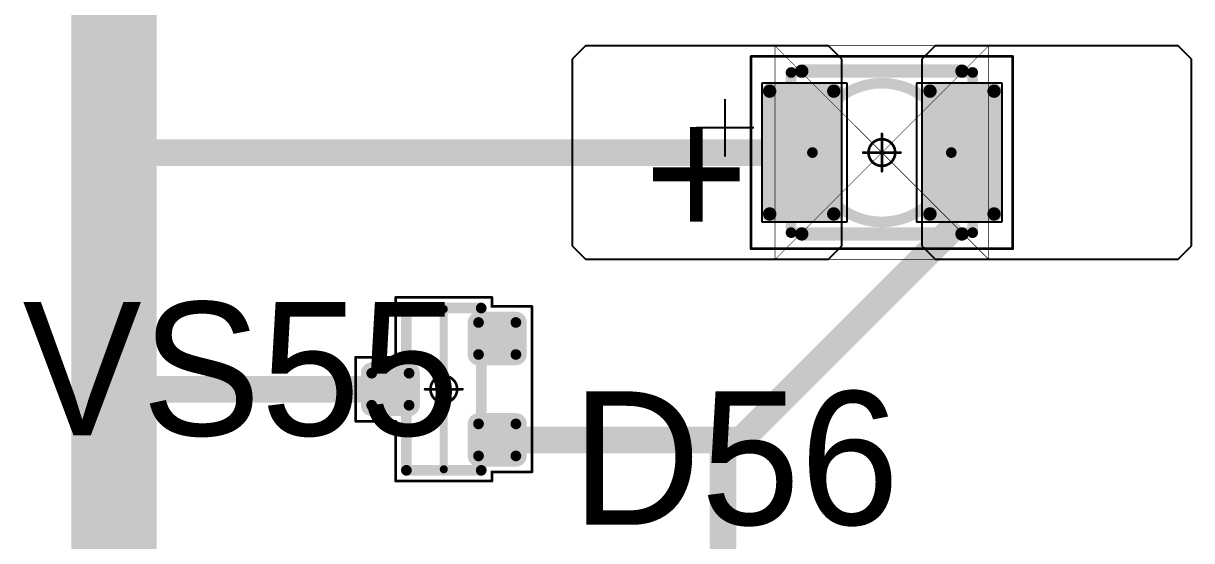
# Model space of a CAD drawing. Header units: millimetres. Extents: x 0 to 273, y 0 to 149.
# Drawn here: x 186.93 to 208.8, y 64.73 to 74.42 of the extents above; entities that cross this region are included whole.
import ezdxf

# ---------------------------------------------------------------- set-up
doc = ezdxf.new("R2010")
doc.units = ezdxf.units.MM
for name, color, linetype in [('Mechanical13', 56, 'Continuous'), ('Mechanical15', 56, 'Continuous'), ('Mechanical2', 216, 'Continuous'), ('TopLayer', 1, 'Continuous'), ('TopOverlay', 2, 'Continuous'), ('TopPaste', 8, 'Continuous'), ('TopSolder', 216, 'Continuous')]:
    doc.layers.add(name, color=color, linetype=linetype)

# ---------------------------------------------------------------- blocks, each defined once
blk = doc.blocks.new('SOT23_15')
at = {"layer": 'Mechanical13', "const_width": 0.2}
for points in [[(-0.7, 1.52), (-0.7, -1.52)], [(0.7, 1.52), (-0.7, 1.52)], [(0.7, 1.52), (0.7, -1.52)], [(0.7, -1.52), (-0.7, -1.52)]]:
    blk.add_lwpolyline(points, dxfattribs=at)
at = {"layer": 'Mechanical13', "const_width": 0.1}
for points in [[(-0.75, 1.52, 1), (-0.65, 1.52, 1)], [(-0.75, 1.52, 1), (-0.65, 1.52, 1)], [(0.65, 1.52, 1), (0.75, 1.52, 1)], [(0.65, 1.52, 1), (0.75, 1.52, 1)], [(-0.75, -1.52, 1), (-0.65, -1.52, 1)], [(-0.75, -1.52, 1), (-0.65, -1.52, 1)], [(0.65, -1.52, 1), (0.75, -1.52, 1)], [(0.65, -1.52, 1), (0.75, -1.52, 1)]]:
    blk.add_lwpolyline(points, format="xyb", close=True, dxfattribs=at)
at = {"layer": 'Mechanical15', "const_width": 0.05}
for points in [[(-0.9, 1.55), (-1.65, 1.55)], [(-1.65, 1.55), (-1.65, -1.55)], [(0.9, 1.72), (-0.9, 1.72)], [(-0.9, 1.72), (-0.9, 1.55)], [(0.9, 1.72), (0.9, 0.6)], [(1.65, 0.6), (0.9, 0.6)], [(1.65, 0.6), (1.65, -0.6)], [(0, 0.35), (0, -0.35)], [(0.35, 0), (-0.35, 0)], [(0.9, -0.6), (0.9, -1.72)], [(1.65, -0.6), (0.9, -0.6)], [(-0.9, -1.55), (-1.65, -1.55)], [(-0.9, -1.55), (-0.9, -1.72)], [(0.9, -1.72), (-0.9, -1.72)]]:
    blk.add_lwpolyline(points, dxfattribs=at)
at = {"layer": 'Mechanical15'}
for points, const_width in [([(-1.662, 1.55, 1), (-1.637, 1.55, 1)], 0.025), ([(-1.662, 1.55, 1), (-1.637, 1.55, 1)], 0.025), ([(-0.913, 1.72, 1), (-0.888, 1.72, 1)], 0.025), ([(-0.913, 1.72, 1), (-0.888, 1.72, 1)], 0.025), ([(-0.913, 1.55, 1), (-0.888, 1.55, 1)], 0.025), ([(-0.913, 1.55, 1), (-0.888, 1.55, 1)], 0.025), ([(0.888, 1.72, 1), (0.913, 1.72, 1)], 0.025), ([(0.888, 1.72, 1), (0.913, 1.72, 1)], 0.025), ([(0.888, 0.6, 1), (0.913, 0.6, 1)], 0.025), ([(0.888, 0.6, 1), (0.913, 0.6, 1)], 0.025), ([(1.637, 0.6, 1), (1.662, 0.6, 1)], 0.025), ([(1.637, 0.6, 1), (1.662, 0.6, 1)], 0.025), ([(0.25, 0, 1), (-0.25, 0, 1)], 0.05), ([(-0.012, 0.35, 1), (0.012, 0.35, 1)], 0.025), ([(-0.362, 0, 1), (-0.337, 0, 1)], 0.025), ([(-0.262, 0, 1), (-0.238, 0, 1)], 0.025), ([(0.238, 0, 1), (0.262, 0, 1)], 0.025), ([(0.337, 0, 1), (0.362, 0, 1)], 0.025), ([(-0.012, -0.35, 1), (0.012, -0.35, 1)], 0.025), ([(0.888, -0.6, 1), (0.913, -0.6, 1)], 0.025), ([(0.888, -0.6, 1), (0.913, -0.6, 1)], 0.025), ([(1.637, -0.6, 1), (1.662, -0.6, 1)], 0.025), ([(1.637, -0.6, 1), (1.662, -0.6, 1)], 0.025), ([(-1.662, -1.55, 1), (-1.637, -1.55, 1)], 0.025), ([(-1.662, -1.55, 1), (-1.637, -1.55, 1)], 0.025), ([(-0.913, -1.55, 1), (-0.888, -1.55, 1)], 0.025), ([(-0.913, -1.55, 1), (-0.888, -1.55, 1)], 0.025), ([(-0.913, -1.72, 1), (-0.888, -1.72, 1)], 0.025), ([(-0.913, -1.72, 1), (-0.888, -1.72, 1)], 0.025), ([(0.888, -1.72, 1), (0.913, -1.72, 1)], 0.025), ([(0.888, -1.72, 1), (0.913, -1.72, 1)], 0.025)]:
    blk.add_lwpolyline(points, format="xyb", close=True, dxfattribs=dict(at, const_width=const_width))
at = {"layer": 'TopLayer', "const_width": 0.1}
for points in [[(-1.4, 1.25, 1), (-1.3, 1.25, 1)], [(-0.7, 1.25, 1), (-0.6, 1.25, 1)], [(-1.4, 0.65, 1), (-1.3, 0.65, 1)], [(-0.7, 0.65, 1), (-0.6, 0.65, 1)], [(0.6, 0.3, 1), (0.7, 0.3, 1)], [(1.3, 0.3, 1), (1.4, 0.3, 1)], [(0.6, -0.3, 1), (0.7, -0.3, 1)], [(1.3, -0.3, 1), (1.4, -0.3, 1)], [(-1.4, -0.65, 1), (-1.3, -0.65, 1)], [(-0.7, -0.65, 1), (-0.6, -0.65, 1)], [(-1.4, -1.25, 1), (-1.3, -1.25, 1)], [(-0.7, -1.25, 1), (-0.6, -1.25, 1)]]:
    blk.add_lwpolyline(points, format="xyb", close=True, dxfattribs=at)
at = {"layer": 'TopLayer'}
for points in [[(-1.35, 1.35), (-1.35, 0.55), (-0.65, 1.35), (-0.65, 0.55)], [(-1.45, 1.25), (-1.45, 0.65), (-0.55, 1.25), (-0.55, 0.65)], [(0.55, 0.3), (0.55, -0.3), (1.45, 0.3), (1.45, -0.3)], [(0.65, 0.4), (0.65, -0.4), (1.35, 0.4), (1.35, -0.4)], [(-1.45, -0.65), (-1.45, -1.25), (-0.55, -0.65), (-0.55, -1.25)], [(-1.35, -0.55), (-1.35, -1.35), (-0.65, -0.55), (-0.65, -1.35)]]:
    blk.add_solid(points, dxfattribs=at)
at = {"layer": 'TopOverlay', "const_width": 0.15}
blk.add_lwpolyline([(0, 1.5), (0, -1.5)], dxfattribs=at)
at = {"layer": 'TopOverlay', "const_width": 0.075}
for points in [[(-0.038, 1.5, 1), (0.038, 1.5, 1)], [(-0.038, -1.5, 1), (0.038, -1.5, 1)]]:
    blk.add_lwpolyline(points, format="xyb", close=True, dxfattribs=at)
at = {"layer": 'TopPaste', "const_width": 0.075}
for points in [[(-1.387, 1.25, 1), (-1.313, 1.25, 1)], [(-0.687, 1.25, 1), (-0.613, 1.25, 1)], [(-1.387, 0.65, 1), (-1.313, 0.65, 1)], [(-0.687, 0.65, 1), (-0.613, 0.65, 1)], [(0.613, 0.3, 1), (0.687, 0.3, 1)], [(1.313, 0.3, 1), (1.387, 0.3, 1)], [(0.613, -0.3, 1), (0.687, -0.3, 1)], [(1.313, -0.3, 1), (1.387, -0.3, 1)], [(-1.387, -0.65, 1), (-1.313, -0.65, 1)], [(-0.687, -0.65, 1), (-0.613, -0.65, 1)], [(-1.387, -1.25, 1), (-1.313, -1.25, 1)], [(-0.687, -1.25, 1), (-0.613, -1.25, 1)]]:
    blk.add_lwpolyline(points, format="xyb", close=True, dxfattribs=at)
at = {"layer": 'TopPaste'}
for points in [[(-1.35, 1.325), (-1.35, 0.575), (-0.65, 1.325), (-0.65, 0.575)], [(-1.425, 1.25), (-1.425, 0.65), (-0.575, 1.25), (-0.575, 0.65)], [(0.575, 0.3), (0.575, -0.3), (1.425, 0.3), (1.425, -0.3)], [(0.65, 0.375), (0.65, -0.375), (1.35, 0.375), (1.35, -0.375)], [(-1.425, -0.65), (-1.425, -1.25), (-0.575, -0.65), (-0.575, -1.25)], [(-1.35, -0.575), (-1.35, -1.325), (-0.65, -0.575), (-0.65, -1.325)]]:
    blk.add_solid(points, dxfattribs=at)
at = {"layer": 'TopSolder', "const_width": 0.202}
for points in [[(-1.451, 1.25, 1), (-1.249, 1.25, 1)], [(-0.751, 1.25, 1), (-0.549, 1.25, 1)], [(-1.451, 0.65, 1), (-1.249, 0.65, 1)], [(-0.751, 0.65, 1), (-0.549, 0.65, 1)], [(0.549, 0.3, 1), (0.751, 0.3, 1)], [(1.249, 0.3, 1), (1.451, 0.3, 1)], [(0.549, -0.3, 1), (0.751, -0.3, 1)], [(1.249, -0.3, 1), (1.451, -0.3, 1)], [(-1.451, -0.65, 1), (-1.249, -0.65, 1)], [(-0.751, -0.65, 1), (-0.549, -0.65, 1)], [(-1.451, -1.25, 1), (-1.249, -1.25, 1)], [(-0.751, -1.25, 1), (-0.549, -1.25, 1)]]:
    blk.add_lwpolyline(points, format="xyb", close=True, dxfattribs=at)
at = {"layer": 'TopSolder'}
for points in [[(-1.35, 1.452), (-1.35, 0.448), (-0.65, 1.452), (-0.65, 0.448)], [(-1.552, 1.25), (-1.552, 0.65), (-0.448, 1.25), (-0.448, 0.65)], [(0.65, 0.502), (0.65, -0.502), (1.35, 0.502), (1.35, -0.502)], [(0.448, 0.3), (0.448, -0.3), (1.552, 0.3), (1.552, -0.3)], [(-1.552, -0.65), (-1.552, -1.25), (-0.448, -0.65), (-0.448, -1.25)], [(-1.35, -0.448), (-1.35, -1.452), (-0.65, -0.448), (-0.65, -1.452)]]:
    blk.add_solid(points, dxfattribs=at)
blk = doc.blocks.new('T66G_100')
at = {"layer": 'Mechanical13'}
for p, q in [((2.936, 0.071), (2.936, -1)), ((2.4, -0.464), (3.471, -0.464))]:
    blk.add_line(p, q, dxfattribs=at)
at = {"layer": 'Mechanical13', "const_width": 0.2}
for points in [[(1.7, 1.5), (-1.7, 1.5)], [(-1.7, 1.5), (-1.7, -1.5)], [(1.7, 1.5), (1.7, -1.5)], [(1.7, -1.5), (-1.7, -1.5)]]:
    blk.add_lwpolyline(points, dxfattribs=at)
at = {"layer": 'Mechanical13'}
for points, const_width in [([(-1.75, 1.5, 1), (-1.65, 1.5, 1)], 0.1), ([(-1.75, 1.5, 1), (-1.65, 1.5, 1)], 0.1), ([(1.65, 1.5, 1), (1.75, 1.5, 1)], 0.1), ([(1.65, 1.5, 1), (1.75, 1.5, 1)], 0.1), ([(1.3, 0, 1), (-1.3, 0, 1)], 0.2), ([(-1.35, 0, 1), (-1.25, 0, 1)], 0.1), ([(1.25, 0, 1), (1.35, 0, 1)], 0.1), ([(-1.75, -1.5, 1), (-1.65, -1.5, 1)], 0.1), ([(-1.75, -1.5, 1), (-1.65, -1.5, 1)], 0.1), ([(1.65, -1.5, 1), (1.75, -1.5, 1)], 0.1), ([(1.65, -1.5, 1), (1.75, -1.5, 1)], 0.1)]:
    blk.add_lwpolyline(points, format="xyb", close=True, dxfattribs=dict(at, const_width=const_width))
at = {"layer": 'Mechanical15', "const_width": 0.05}
for points in [[(-2.45, 1.8), (-2.45, -1.8)], [(2.45, 1.8), (-2.45, 1.8)], [(2.45, 1.8), (2.45, -1.8)], [(0, 0.35), (0, -0.35)], [(0.35, 0), (-0.35, 0)], [(2.45, -1.8), (-2.45, -1.8)]]:
    blk.add_lwpolyline(points, dxfattribs=at)
at = {"layer": 'Mechanical15'}
for points, const_width in [([(-2.462, 1.8, 1), (-2.438, 1.8, 1)], 0.025), ([(-2.462, 1.8, 1), (-2.438, 1.8, 1)], 0.025), ([(2.438, 1.8, 1), (2.462, 1.8, 1)], 0.025), ([(2.438, 1.8, 1), (2.462, 1.8, 1)], 0.025), ([(0.25, 0, 1), (-0.25, 0, 1)], 0.05), ([(-0.012, 0.35, 1), (0.012, 0.35, 1)], 0.025), ([(-0.362, 0, 1), (-0.337, 0, 1)], 0.025), ([(-0.262, 0, 1), (-0.238, 0, 1)], 0.025), ([(0.238, 0, 1), (0.262, 0, 1)], 0.025), ([(0.337, 0, 1), (0.362, 0, 1)], 0.025), ([(-0.012, -0.35, 1), (0.012, -0.35, 1)], 0.025), ([(-2.462, -1.8, 1), (-2.438, -1.8, 1)], 0.025), ([(-2.462, -1.8, 1), (-2.438, -1.8, 1)], 0.025), ([(2.438, -1.8, 1), (2.462, -1.8, 1)], 0.025), ([(2.438, -1.8, 1), (2.462, -1.8, 1)], 0.025)]:
    blk.add_lwpolyline(points, format="xyb", close=True, dxfattribs=dict(at, const_width=const_width))
at = {"layer": 'TopLayer'}
for p, q in [((-5.55, 2), (-5.8, 1.75)), ((-1, 2), (-5.55, 2)), ((-0.75, 1.75), (-1, 2)), ((1, 2), (0.75, 1.75)), ((5.55, 2), (1, 2)), ((5.8, 1.75), (5.55, 2)), ((-5.8, 1.75), (-5.8, -1.75)), ((-0.75, -1.75), (-0.75, 1.75)), ((0.75, 1.75), (0.75, -1.75)), ((5.8, -1.75), (5.8, 1.75)), ((-5.8, -1.75), (-5.55, -2)), ((-1, -2), (-0.75, -1.75)), ((0.75, -1.75), (1, -2)), ((5.55, -2), (5.8, -1.75)), ((-5.55, -2), (-1, -2)), ((1, -2), (5.55, -2))]:
    blk.add_line(p, q, dxfattribs=at)
at = {"layer": 'TopLayer', "const_width": 0.15}
for points in [[(-2.175, 1.15, 1), (-2.025, 1.15, 1)], [(-0.975, 1.15, 1), (-0.825, 1.15, 1)], [(0.825, 1.15, 1), (0.975, 1.15, 1)], [(2.025, 1.15, 1), (2.175, 1.15, 1)], [(-2.175, -1.15, 1), (-2.025, -1.15, 1)], [(-0.975, -1.15, 1), (-0.825, -1.15, 1)], [(0.825, -1.15, 1), (0.975, -1.15, 1)], [(2.025, -1.15, 1), (2.175, -1.15, 1)]]:
    blk.add_lwpolyline(points, format="xyb", close=True, dxfattribs=at)
at = {"layer": 'TopLayer'}
for points in [[(-0.75, 1.15), (-2.25, 1.15), (-0.75, -1.15), (-2.25, -1.15)], [(-0.9, 1.3), (-2.1, 1.3), (-0.9, -1.3), (-2.1, -1.3)], [(2.25, 1.15), (0.75, 1.15), (2.25, -1.15), (0.75, -1.15)], [(2.1, 1.3), (0.9, 1.3), (2.1, -1.3), (0.9, -1.3)]]:
    blk.add_solid(points, dxfattribs=at)
at = {"layer": 'TopOverlay', "const_width": 0.25}
for points in [[(1.5, 1.525), (-1.5, 1.525)], [(1.5, -1.525), (-1.5, -1.525)]]:
    blk.add_lwpolyline(points, dxfattribs=at)
at = {"layer": 'TopOverlay', "const_width": 0.125}
for points in [[(-1.562, 1.525, 1), (-1.438, 1.525, 1)], [(1.438, 1.525, 1), (1.562, 1.525, 1)], [(-1.562, -1.525, 1), (-1.438, -1.525, 1)], [(1.438, -1.525, 1), (1.562, -1.525, 1)]]:
    blk.add_lwpolyline(points, format="xyb", close=True, dxfattribs=at)
at = {"layer": 'TopPaste', "const_width": 0.125}
for points in [[(-2.163, 1.15, 1), (-2.038, 1.15, 1)], [(-0.963, 1.15, 1), (-0.838, 1.15, 1)], [(0.838, 1.15, 1), (0.963, 1.15, 1)], [(2.038, 1.15, 1), (2.163, 1.15, 1)], [(-2.163, -1.15, 1), (-2.038, -1.15, 1)], [(-0.963, -1.15, 1), (-0.838, -1.15, 1)], [(0.838, -1.15, 1), (0.963, -1.15, 1)], [(2.038, -1.15, 1), (2.163, -1.15, 1)]]:
    blk.add_lwpolyline(points, format="xyb", close=True, dxfattribs=at)
at = {"layer": 'TopPaste'}
for points in [[(-0.775, 1.15), (-2.225, 1.15), (-0.775, -1.15), (-2.225, -1.15)], [(-0.9, 1.275), (-2.1, 1.275), (-0.9, -1.275), (-2.1, -1.275)], [(2.225, 1.15), (0.775, 1.15), (2.225, -1.15), (0.775, -1.15)], [(2.1, 1.275), (0.9, 1.275), (2.1, -1.275), (0.9, -1.275)]]:
    blk.add_solid(points, dxfattribs=at)
at = {"layer": 'TopSolder'}
for p, q in [((-2.25, 1.3), (-2.25, -1.3)), ((-0.65, 1.3), (-2.25, 1.3)), ((-0.65, -1.3), (-0.65, 1.3)), ((0.65, 1.3), (0.65, -1.3)), ((2.25, 1.3), (0.65, 1.3)), ((2.25, -1.3), (2.25, 1.3)), ((-2.25, -1.3), (-0.65, -1.3)), ((0.65, -1.3), (2.25, -1.3))]:
    blk.add_line(p, q, dxfattribs=at)
at = {"layer": 'TopOverlay'}
blk.add_text('+', height=2.5, dxfattribs=at).set_placement((2.5, -0.8))

msp = doc.modelspace()

# ---------------------------------------------------------------- linework, layer by layer
at = {"layer": 'Mechanical2'}
for points, const_width in [([(201.002, 69.999), (201.002, 73.999)], 0.0127), ([(201.002, 73.999), (205.002, 73.999)], 0.0127), ([(201.002, 73.999), (205.002, 69.999)], 0.01), ([(201.002, 69.999), (205.002, 73.999)], 0.01), ([(205.002, 69.999), (205.002, 73.999)], 0.0127), ([(201.002, 69.999), (205.002, 69.999)], 0.0127)]:
    msp.add_lwpolyline(points, dxfattribs=dict(at, const_width=const_width))
for points, const_width in [([(200.999, 73.999, 1), (201.005, 73.999, 1)], 0.00635), ([(200.999, 73.999, 1), (201.005, 73.999, 1)], 0.00635), ([(200.999, 73.999, 1), (201.004, 73.999, 1)], 0.005), ([(204.999, 73.999, 1), (205.005, 73.999, 1)], 0.00635), ([(204.999, 73.999, 1), (205.005, 73.999, 1)], 0.00635), ([(204.999, 73.999, 1), (205.004, 73.999, 1)], 0.005), ([(200.999, 69.999, 1), (201.005, 69.999, 1)], 0.00635), ([(200.999, 69.999, 1), (201.005, 69.999, 1)], 0.00635), ([(200.999, 69.999, 1), (201.004, 69.999, 1)], 0.005), ([(204.999, 69.999, 1), (205.005, 69.999, 1)], 0.00635), ([(204.999, 69.999, 1), (205.005, 69.999, 1)], 0.00635), ([(204.999, 69.999, 1), (205.004, 69.999, 1)], 0.005)]:
    msp.add_lwpolyline(points, format="xyb", close=True, dxfattribs=dict(at, const_width=const_width))
at = {"layer": 'TopLayer'}
for points, const_width in [([(188.625, 71.925), (188.625, 95.925)], 1.6), ([(188.625, 67.925), (188.625, 71.925)], 1.6), ([(188.625, 71.925), (188.699, 71.999)], 0.5), ([(188.699, 71.999), (201.502, 71.999)], 0.5), ([(200.366, 66.616), (204.25, 70.5)], 0.5), ([(188.625, 41.45), (188.625, 67.925)], 1.6), ([(188.625, 67.925), (188.984, 67.566)], 0.5), ([(188.984, 67.566), (193.8, 67.566)], 0.5), ([(195.8, 66.616), (200.025, 66.616)], 0.5), ([(200.025, 66.616), (200.366, 66.616)], 0.5), ([(200.025, 62.8), (200.025, 66.616)], 0.5)]:
    msp.add_lwpolyline(points, dxfattribs=dict(at, const_width=const_width))
for points, const_width in [([(188.225, 71.925, 1), (189.025, 71.925, 1)], 0.8), ([(188.225, 71.925, 1), (189.025, 71.925, 1)], 0.8), ([(188.574, 71.999, 1), (188.824, 71.999, 1)], 0.25), ([(188.574, 71.999, 1), (188.824, 71.999, 1)], 0.25), ([(201.377, 71.999, 1), (201.627, 71.999, 1)], 0.25), ([(188.5, 71.925, 1), (188.75, 71.925, 1)], 0.25), ([(204.125, 70.5, 1), (204.375, 70.5, 1)], 0.25), ([(188.225, 67.925, 1), (189.025, 67.925, 1)], 0.8), ([(188.225, 67.925, 1), (189.025, 67.925, 1)], 0.8), ([(188.5, 67.925, 1), (188.75, 67.925, 1)], 0.25), ([(188.859, 67.566, 1), (189.109, 67.566, 1)], 0.25), ([(188.859, 67.566, 1), (189.109, 67.566, 1)], 0.25), ([(193.675, 67.566, 1), (193.925, 67.566, 1)], 0.25), ([(195.675, 66.616, 1), (195.925, 66.616, 1)], 0.25), ([(199.9, 66.616, 1), (200.15, 66.616, 1)], 0.25), ([(199.9, 66.616, 1), (200.15, 66.616, 1)], 0.25), ([(199.9, 66.616, 1), (200.15, 66.616, 1)], 0.25), ([(200.241, 66.616, 1), (200.491, 66.616, 1)], 0.25), ([(200.241, 66.616, 1), (200.491, 66.616, 1)], 0.25)]:
    msp.add_lwpolyline(points, format="xyb", close=True, dxfattribs=dict(at, const_width=const_width))

# ---------------------------------------------------------------- block references
at = {"rotation": 180}
for name, p in [('T66G_100', (203.002, 71.999)), ('SOT23_15', (194.8, 67.566))]:
    msp.add_blockref(name, p, dxfattribs=at)

# ---------------------------------------------------------------- texts
at = {"layer": 'TopOverlay'}
for s, p in [('VS55', (186.914, 66.699)), ('D56', (197.196, 65.026))]:
    msp.add_text(s, height=2.5, dxfattribs=at).set_placement(p)

doc.saveas('drawing.dxf')
